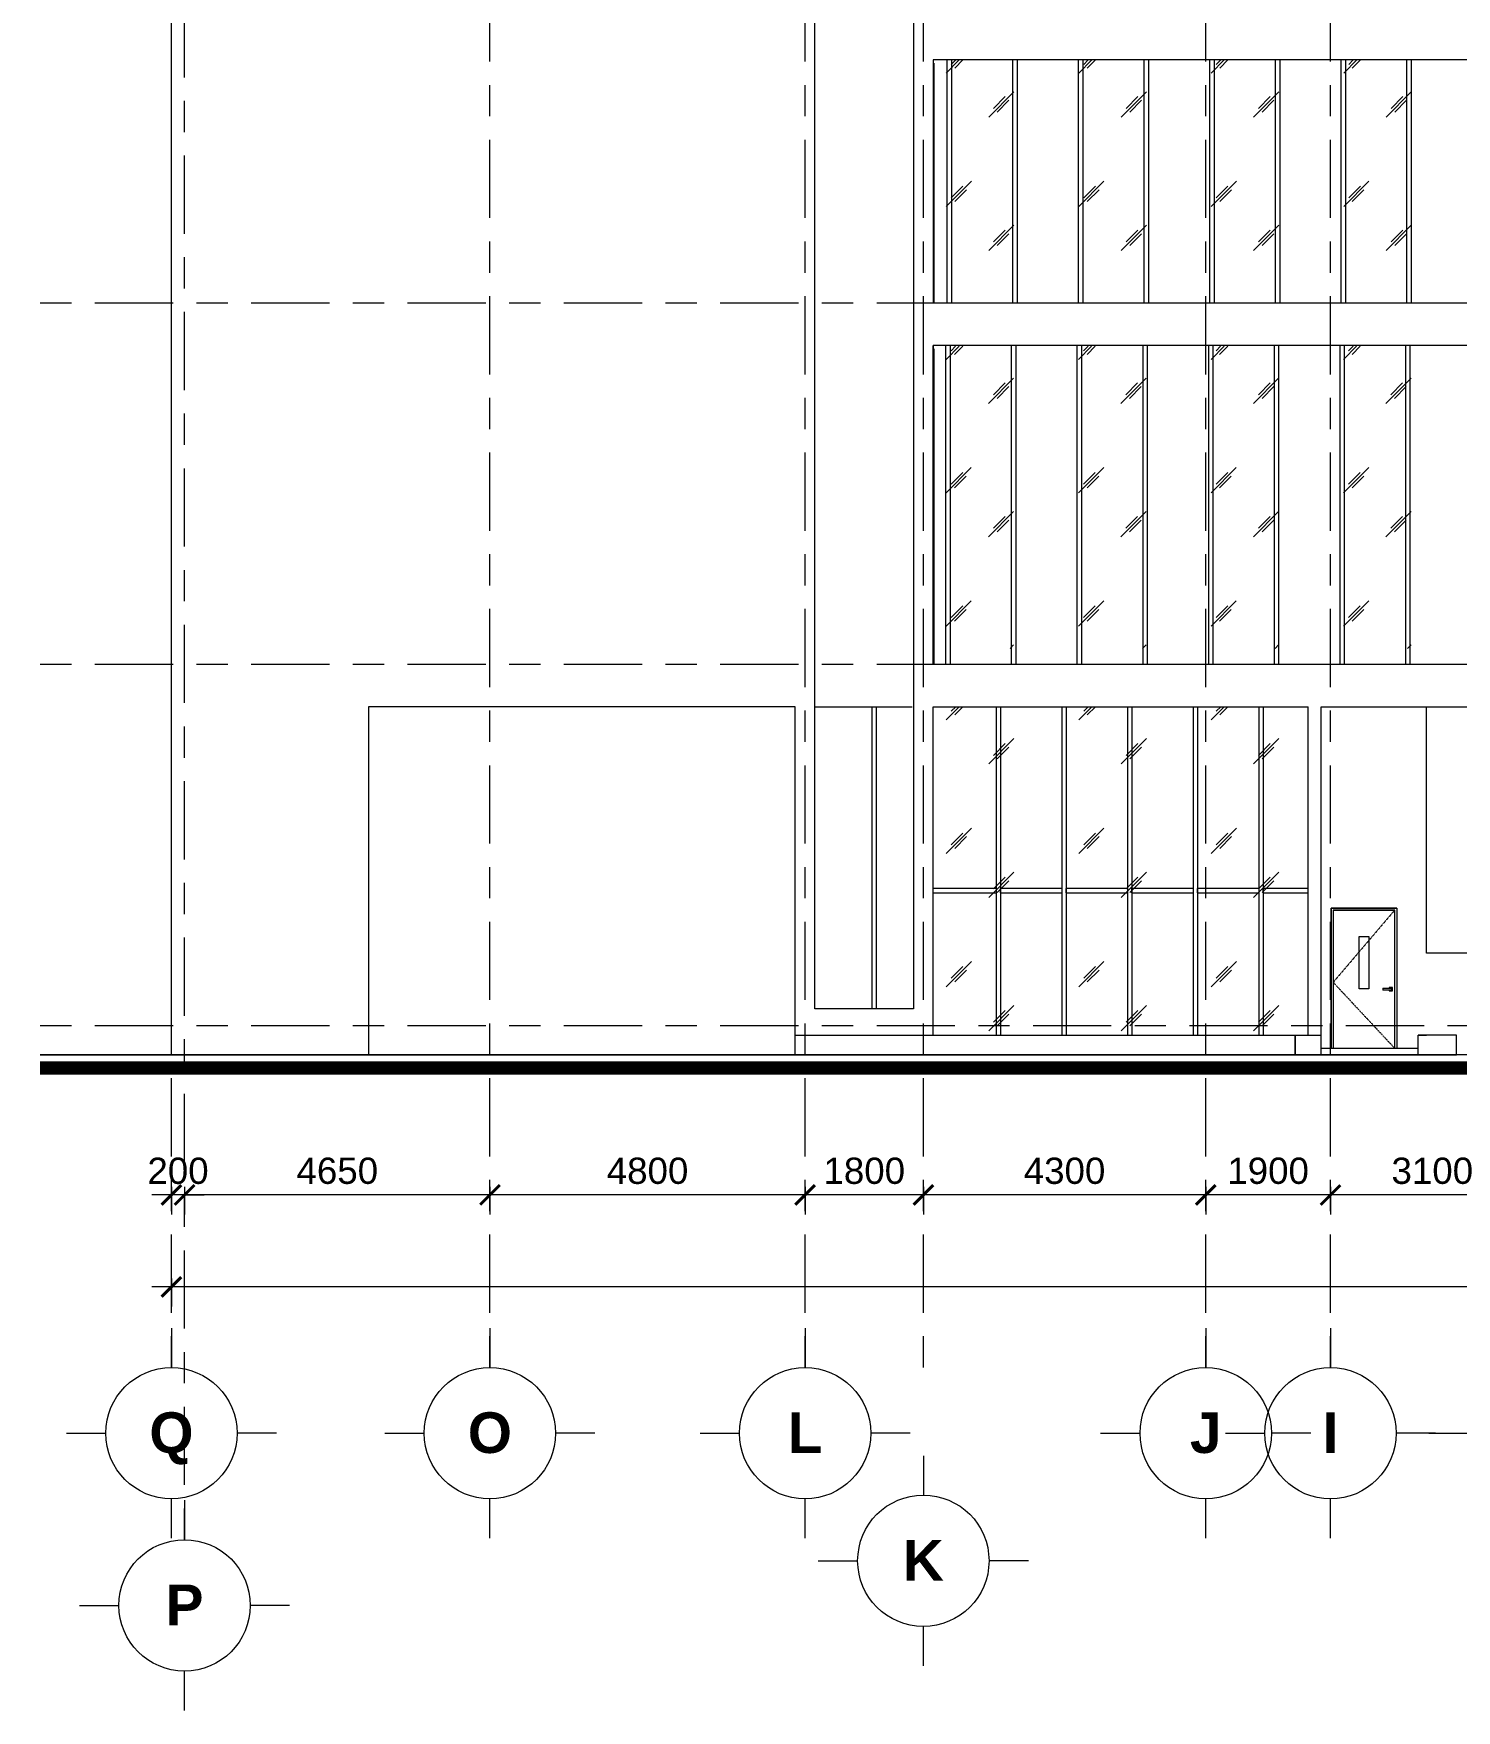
# Model space of a CAD drawing. Header units: millimetres. Extents: x -2100 to 124761, y -10432 to 93550.
# Drawn here: x 75761 to 97429, y -10432 to 15101 of the extents above; entities that cross this region are included whole.
import ezdxf

# ---------------------------------------------------------------- set-up
doc = ezdxf.new("R2010")
doc.units = ezdxf.units.MM
doc.linetypes.add('Centre', pattern=[31.75, 6.35, -4.7625, 15.875, -4.7625])
doc.linetypes.add('Dash 1_16_', pattern=[3.175, 1.5875, -1.5875])
for name, color, linetype, lineweight in [('A-DOOR', 31, 'Continuous', 5), ('A-GLAZ-CWMG', 55, 'Continuous', 5), ('CUA', 31, 'Continuous', 9), ('DIM', 1, 'Continuous', 5), ('KH', 6, 'Continuous', 5), ('KINH', 152, 'Continuous', 5), ('NET CAT', 3, 'Continuous', 5), ('NET CATConcrete', 3, 'Continuous', 5), ('NET-THAY', 2, 'Continuous', 9), ('TRUC', 225, 'Continuous', 5)]:
    doc.layers.add(name, color=color, linetype=linetype, lineweight=lineweight)
doc.styles.add('Arial_B', font='arialbd_0.ttf', dxfattribs={"height": 619.047619})
doc.styles.add('TA1', font='arial_0.ttf')
doc.dimstyles.new('D_200_KTx2', dxfattribs={"dimtxt": 400, "dimasz": 300, "dimexe": 300, "dimexo": 300, "dimgap": 160, "dimtad": 1, "dimdec": 0, "dimzin": 9, "dimtxsty": 'TA1', "dimblk": 'ARCHTICK', "dimcen": 1, "dimdle": 300, "dimclrd": 256, "dimclre": 256, "dimclrt": 7, "dimadec": 0, "dimazin": 0, "dimtfac": 1, "dimtdec": 0, "dimtix": 1, "dimtmove": 1, "dimatfit": 3, "dimldrblk": 'ARCHTICK', "dimfxl": 0, "dimtolj": 1, "dimtzin": 0, "dimlwd": -1, "dimlwe": -1, "dimarcsym": 0})

# ---------------------------------------------------------------- blocks, each defined once
blk = doc.blocks.new('CUA 1 CANH MO - 2 - Type 1000-1950934-MẶT ĐỨNG TRỤC Q-A')
at = {"layer": 'A-DOOR'}
for p, q in [((-23971, 1755), (-24909, 1755)), ((-24909, 1755), (-24909, -350)), ((-23971, -350), (-23971, 1755)), ((-24515, 1355), (-24365, 1355)), ((-24515, 555), (-24515, 1355)), ((-24365, 1355), (-24365, 555)), ((-24365, 555), (-24515, 555))]:
    blk.add_line(p, q, dxfattribs=at)
at = {"layer": 'CUA', "lineweight": 5}
for p, q in [((-24940, 1786), (-24940, -350)), ((-23940, 1786), (-24940, 1786)), ((-24910, 1756), (-24910, -350)), ((-24910, 1756), (-23970, 1756)), ((-23970, -350), (-23970, 1756)), ((-23940, 1786), (-23940, -350)), ((-24151, 565), (-24016, 565)), ((-24151, 565), (-24151, 535)), ((-24016, 535), (-24151, 535)), ((-24058, 578), (-24058, 565)), ((-24003, 578), (-24058, 578)), ((-24058, 535), (-24058, 523)), ((-24058, 523), (-24003, 523)), ((-24016, 535), (-24016, 565)), ((-24003, 523), (-24003, 578))]:
    blk.add_line(p, q, dxfattribs=at)
at = {"layer": 'CUA', "linetype": 'Dash 1_16_', "lineweight": 5}
for p, q in [((-23971, 1755), (-24909, 655)), ((-24909, 655), (-23971, -350))]:
    blk.add_line(p, q, dxfattribs=at)
blk = doc.blocks.new('System Panel - Glazed-1982715-MẶT ĐỨNG TRỤC Q-A')
at = {"layer": 'KINH'}
blk.add_line((-25290, -150), (-25290, -50), dxfattribs=at)
blk = doc.blocks.new('System Panel - Glazed-1982867-MẶT ĐỨNG TRỤC Q-A')
at = {"layer": 'KINH'}
blk.add_line((-30988, 10300), (-30988, 5500), dxfattribs=at)
blk = doc.blocks.new('System Panel - Glazed-1982957-MẶT ĐỨNG TRỤC Q-A')
at = {"layer": 'KINH'}
blk.add_line((-30990, 14650), (-30990, 11000), dxfattribs=at)
blk = doc.blocks.new('Rectangular Mullion - Rectangular Mullion-1982566-MẶT ĐỨNG TRỤC Q-A')
at = {"layer": 'A-GLAZ-CWMG'}
for p, q in [((-30042, 2083), (-31000, 2083)), ((-30042, 2083), (-30042, 2017)), ((-31000, 2017), (-30042, 2017))]:
    blk.add_line(p, q, dxfattribs=at)
blk = doc.blocks.new('Rectangular Mullion - Rectangular Mullion-1982534-MẶT ĐỨNG TRỤC Q-A')
at = {"layer": 'A-GLAZ-CWMG'}
for p, q in [((-29975, 2017), (-29975, 2083)), ((-29042, 2083), (-29975, 2083)), ((-29042, 2083), (-29042, 2017)), ((-29975, 2017), (-29042, 2017))]:
    blk.add_line(p, q, dxfattribs=at)
blk = doc.blocks.new('Rectangular Mullion - Rectangular Mullion-1982714-MẶT ĐỨNG TRỤC Q-A')
at = {"layer": 'A-GLAZ-CWMG'}
for p, q in [((-25975, 2017), (-25975, 2083)), ((-25290, 2083), (-25975, 2083)), ((-25975, 2017), (-25290, 2017))]:
    blk.add_line(p, q, dxfattribs=at)
blk = doc.blocks.new('Rectangular Mullion - Rectangular Mullion-1978183-MẶT ĐỨNG TRỤC Q-A')
at = {"layer": 'A-GLAZ-CWMG'}
for p, q in [((-30042, 2050), (-30042, -150)), ((-29975, 2050), (-29975, -150))]:
    blk.add_line(p, q, dxfattribs=at)
blk = doc.blocks.new('Rectangular Mullion - Rectangular Mullion-1978368-MẶT ĐỨNG TRỤC Q-A')
at = {"layer": 'A-GLAZ-CWMG'}
for p, q in [((-30042, 4850), (-30042, 2050)), ((-29975, 4850), (-29975, 2050))]:
    blk.add_line(p, q, dxfattribs=at)
blk = doc.blocks.new('Rectangular Mullion - Rectangular Mullion-1978554-MẶT ĐỨNG TRỤC Q-A')
at = {"layer": 'A-GLAZ-CWMG'}
for p, q in [((-22790, 14700), (-22790, 11000)), ((-22723, 14700), (-22723, 11000))]:
    blk.add_line(p, q, dxfattribs=at)
blk = doc.blocks.new('Rectangular Mullion - Rectangular Mullion-1981340-MẶT ĐỨNG TRỤC Q-A')
at = {"layer": 'A-GLAZ-CWMG'}
for p, q in [((-31934, 4850), (-31934, 250)), ((-31868, 4850), (-31868, 250))]:
    blk.add_line(p, q, dxfattribs=at)
blk = doc.blocks.new('Rectangular Mullion - Rectangular Mullion-1978429-MẶT ĐỨNG TRỤC Q-A')
at = {"layer": 'A-GLAZ-CWMG'}
for p, q in [((-22810, 10350), (-22810, 5500)), ((-22743, 10350), (-22743, 5500))]:
    blk.add_line(p, q, dxfattribs=at)
blk = doc.blocks.new('Grid - FamilyAL-KH TRUC-1020318-MẶT ĐỨNG TRỤC Q-A')
at = {"layer": 'KH'}
for p, q in [((0, -6320), (0, -6920)), ((-1600, -7920), (-1000, -7920)), ((1600, -7920), (1000, -7920)), ((0, -9520), (0, -8920))]:
    blk.add_line(p, q, dxfattribs=at)
blk.add_circle((0, -7920), 1000, dxfattribs=at)
blk = doc.blocks.new('_ARCHTICK')
at = {"color": 0, "linetype": 'ByBlock', "const_width": 0.15}
blk.add_lwpolyline([(-0.5, -0.5), (0.5, 0.5)], dxfattribs=at)
blk = doc.blocks.new('DIMBLOCK47-MẶT ĐỨNG TRỤC Q-A')
at = {"layer": 'Defpoints', "color": 0, "transparency": 16777216}
for p in [(95511, -2157), (98611, -2157), (95511, -2582)]:
    blk.add_point(p, dxfattribs=at)
at = {"layer": 'DIM', "transparency": 16777216}
for p, q in [((95511, -2457), (95511, -2882)), ((98611, -2457), (98611, -2882)), ((98911, -2582), (95211, -2582))]:
    blk.add_line(p, q, dxfattribs=at)
at = {"layer": 'DIM', "transparency": 16777216, "xscale": 300, "yscale": 300, "zscale": 300, "rotation": 180}
blk.add_blockref('_ARCHTICK', (95511, -2582), dxfattribs=at)
at = {"layer": 'DIM', "transparency": 16777216, "xscale": 300, "yscale": 300, "zscale": 300}
blk.add_blockref('_ARCHTICK', (98611, -2582), dxfattribs=at)
at = {"layer": 'DIM', "color": 7, "transparency": 16777216, "insert": (97061, -2217), "char_height": 400, "attachment_point": 5, "style": 'TA1'}
blk.add_mtext('\\A1;3100', dxfattribs=at)
blk = doc.blocks.new('DIMBLOCK48-MẶT ĐỨNG TRỤC Q-A')
at = {"layer": 'Defpoints', "color": 0, "transparency": 16777216}
for p in [(93611, -2157), (95511, -2157), (93611, -2582)]:
    blk.add_point(p, dxfattribs=at)
at = {"layer": 'DIM', "transparency": 16777216}
for p, q in [((93611, -2457), (93611, -2882)), ((95511, -2457), (95511, -2882)), ((95811, -2582), (93311, -2582))]:
    blk.add_line(p, q, dxfattribs=at)
at = {"layer": 'DIM', "transparency": 16777216, "xscale": 300, "yscale": 300, "zscale": 300, "rotation": 180}
blk.add_blockref('_ARCHTICK', (93611, -2582), dxfattribs=at)
at = {"layer": 'DIM', "transparency": 16777216, "xscale": 300, "yscale": 300, "zscale": 300}
blk.add_blockref('_ARCHTICK', (95511, -2582), dxfattribs=at)
at = {"layer": 'DIM', "color": 7, "transparency": 16777216, "insert": (94561, -2217), "char_height": 400, "attachment_point": 5, "style": 'TA1'}
blk.add_mtext('\\A1;1900', dxfattribs=at)
blk = doc.blocks.new('DIMBLOCK49-MẶT ĐỨNG TRỤC Q-A')
at = {"layer": 'Defpoints', "color": 0, "transparency": 16777216}
for p in [(89311, -2157), (93611, -2157), (89311, -2582)]:
    blk.add_point(p, dxfattribs=at)
at = {"layer": 'DIM', "transparency": 16777216}
for p, q in [((89311, -2457), (89311, -2882)), ((93611, -2457), (93611, -2882)), ((93911, -2582), (89011, -2582))]:
    blk.add_line(p, q, dxfattribs=at)
at = {"layer": 'DIM', "transparency": 16777216, "xscale": 300, "yscale": 300, "zscale": 300, "rotation": 180}
blk.add_blockref('_ARCHTICK', (89311, -2582), dxfattribs=at)
at = {"layer": 'DIM', "transparency": 16777216, "xscale": 300, "yscale": 300, "zscale": 300}
blk.add_blockref('_ARCHTICK', (93611, -2582), dxfattribs=at)
at = {"layer": 'DIM', "color": 7, "transparency": 16777216, "insert": (91461, -2217), "char_height": 400, "attachment_point": 5, "style": 'TA1'}
blk.add_mtext('\\A1;4300', dxfattribs=at)
blk = doc.blocks.new('DIMBLOCK50-MẶT ĐỨNG TRỤC Q-A')
at = {"layer": 'Defpoints', "color": 0, "transparency": 16777216}
for p in [(87511, -2157), (89311, -2157), (87511, -2582)]:
    blk.add_point(p, dxfattribs=at)
at = {"layer": 'DIM', "transparency": 16777216}
for p, q in [((87511, -2457), (87511, -2882)), ((89311, -2457), (89311, -2882)), ((89611, -2582), (87211, -2582))]:
    blk.add_line(p, q, dxfattribs=at)
at = {"layer": 'DIM', "transparency": 16777216, "xscale": 300, "yscale": 300, "zscale": 300, "rotation": 180}
blk.add_blockref('_ARCHTICK', (87511, -2582), dxfattribs=at)
at = {"layer": 'DIM', "transparency": 16777216, "xscale": 300, "yscale": 300, "zscale": 300}
blk.add_blockref('_ARCHTICK', (89311, -2582), dxfattribs=at)
at = {"layer": 'DIM', "color": 7, "transparency": 16777216, "insert": (88411, -2217), "char_height": 400, "attachment_point": 5, "style": 'TA1'}
blk.add_mtext('\\A1;1800', dxfattribs=at)
blk = doc.blocks.new('DIMBLOCK51-MẶT ĐỨNG TRỤC Q-A')
at = {"layer": 'Defpoints', "color": 0, "transparency": 16777216}
for p in [(82711, -2157), (87511, -2157), (82711, -2582)]:
    blk.add_point(p, dxfattribs=at)
at = {"layer": 'DIM', "transparency": 16777216}
for p, q in [((82711, -2457), (82711, -2882)), ((87511, -2457), (87511, -2882)), ((87811, -2582), (82411, -2582))]:
    blk.add_line(p, q, dxfattribs=at)
at = {"layer": 'DIM', "transparency": 16777216, "xscale": 300, "yscale": 300, "zscale": 300, "rotation": 180}
blk.add_blockref('_ARCHTICK', (82711, -2582), dxfattribs=at)
at = {"layer": 'DIM', "transparency": 16777216, "xscale": 300, "yscale": 300, "zscale": 300}
blk.add_blockref('_ARCHTICK', (87511, -2582), dxfattribs=at)
at = {"layer": 'DIM', "color": 7, "transparency": 16777216, "insert": (85111, -2217), "char_height": 400, "attachment_point": 5, "style": 'TA1'}
blk.add_mtext('\\A1;4800', dxfattribs=at)
blk = doc.blocks.new('DIMBLOCK52-MẶT ĐỨNG TRỤC Q-A')
at = {"layer": 'Defpoints', "color": 0, "transparency": 16777216}
for p in [(78061, -2157), (82711, -2157), (78061, -2582)]:
    blk.add_point(p, dxfattribs=at)
at = {"layer": 'DIM', "transparency": 16777216}
for p, q in [((78061, -2457), (78061, -2882)), ((82711, -2457), (82711, -2882)), ((83011, -2582), (77761, -2582))]:
    blk.add_line(p, q, dxfattribs=at)
at = {"layer": 'DIM', "transparency": 16777216, "xscale": 300, "yscale": 300, "zscale": 300, "rotation": 180}
blk.add_blockref('_ARCHTICK', (78061, -2582), dxfattribs=at)
at = {"layer": 'DIM', "transparency": 16777216, "xscale": 300, "yscale": 300, "zscale": 300}
blk.add_blockref('_ARCHTICK', (82711, -2582), dxfattribs=at)
at = {"layer": 'DIM', "color": 7, "transparency": 16777216, "insert": (80386, -2217), "char_height": 400, "attachment_point": 5, "style": 'TA1'}
blk.add_mtext('\\A1;4650', dxfattribs=at)
blk = doc.blocks.new('DIMBLOCK53-MẶT ĐỨNG TRỤC Q-A')
at = {"layer": 'Defpoints', "color": 0, "transparency": 16777216}
for p in [(77861, -2157), (78061, -2157), (77861, -2582)]:
    blk.add_point(p, dxfattribs=at)
at = {"layer": 'DIM', "transparency": 16777216}
for p, q in [((77861, -2457), (77861, -2882)), ((78061, -2457), (78061, -2882)), ((77861, -2582), (77561, -2582)), ((78061, -2582), (77861, -2582)), ((78061, -2582), (78361, -2582))]:
    blk.add_line(p, q, dxfattribs=at)
at = {"layer": 'DIM', "transparency": 16777216, "xscale": 300, "yscale": 300, "zscale": 300}
blk.add_blockref('_ARCHTICK', (77861, -2582), dxfattribs=at)
at = {"layer": 'DIM', "transparency": 16777216, "xscale": 300, "yscale": 300, "zscale": 300, "rotation": 180}
blk.add_blockref('_ARCHTICK', (78061, -2582), dxfattribs=at)
at = {"layer": 'DIM', "color": 7, "transparency": 16777216, "insert": (77961, -2217), "char_height": 400, "attachment_point": 5, "style": 'TA1'}
blk.add_mtext('\\A1;200', dxfattribs=at)
blk = doc.blocks.new('DIMBLOCK54-MẶT ĐỨNG TRỤC Q-A')
at = {"layer": 'Defpoints', "color": 0, "transparency": 16777216}
for p in [(77861, -3557), (120461, -3557), (77861, -3982)]:
    blk.add_point(p, dxfattribs=at)
at = {"layer": 'DIM', "transparency": 16777216}
for p, q in [((120761, -3982), (77561, -3982)), ((77861, -3857), (77861, -4282)), ((120461, -3857), (120461, -4282))]:
    blk.add_line(p, q, dxfattribs=at)
at = {"layer": 'DIM', "transparency": 16777216, "xscale": 300, "yscale": 300, "zscale": 300, "rotation": 180}
blk.add_blockref('_ARCHTICK', (77861, -3982), dxfattribs=at)
at = {"layer": 'DIM', "transparency": 16777216, "xscale": 300, "yscale": 300, "zscale": 300}
blk.add_blockref('_ARCHTICK', (120461, -3982), dxfattribs=at)
at = {"layer": 'DIM', "color": 7, "transparency": 16777216, "insert": (99161, -3617), "char_height": 400, "attachment_point": 5, "style": 'TA1'}
blk.add_mtext('\\A1;42600', dxfattribs=at)

msp = doc.modelspace()

# ---------------------------------------------------------------- hatches: boundary and pattern name
at = {"layer": 'KINH'}
h = msp.add_hatch(dxfattribs=at)
h.set_pattern_fill('FP_11', color=256, angle=180, style=0, pattern_type=2)
h.set_pattern_definition([(225.204, (104680.6, 24298.4), (-0.002, -2032), [252.7, -2610.8]), (225.204, (104735.4, 24243.3), (-0.002, -2032), [252.7, -2610.8]), (225.204, (104810.7, 24374.3), (-0.002, -2032), [544.27, -2319.24]), (225.204, (106052.6, 22937), (-0.002, -2032), [252.7, -2610.8]), (225.204, (106107.4, 22881.8), (-0.002, -2032), [252.7, -2610.8]), (225.204, (106182.7, 23012.9), (-0.002, -2032), [544.27, -2319.24])])
h.paths.add_polyline_path([(89460.6, 14700), (89460.6, 11000), (120460.6, 11000), (120460.6, 14700)])
h = msp.add_hatch(dxfattribs=at)
h.set_pattern_fill('FP_11', color=256, angle=180, style=0, pattern_type=2)
h.set_pattern_definition([(225.204, (104677.7, 19938.9), (-0.002, -2032), [252.7, -2610.8]), (225.204, (104732.5, 19883.7), (-0.002, -2032), [252.7, -2610.8]), (225.204, (104807.8, 20014.7), (-0.002, -2032), [544.27, -2319.24]), (225.204, (106049.7, 18577.4), (-0.002, -2032), [252.7, -2610.8]), (225.204, (106104.4, 18522.3), (-0.002, -2032), [252.7, -2610.8]), (225.204, (106179.8, 18653.3), (-0.002, -2032), [544.27, -2319.24])])
h.paths.add_polyline_path([(89457.6, 10340.4), (89457.6, 5738.1), (98760.6, 5738.1), (98770.6, 6480), (109210.6, 6480), (109210.6, 5738.1), (120457.6, 5738.1), (120457.6, 10340.4)])
h = msp.add_hatch(dxfattribs=at)
h.set_pattern_fill('FP_11', color=256, angle=180, style=0, pattern_type=2)
h.set_pattern_definition([(225.204, (104680.6, 14448.4), (-0.002, -2032), [252.7, -2610.8]), (225.204, (104735.4, 14393.3), (-0.002, -2032), [252.7, -2610.8]), (225.204, (104810.7, 14524.3), (-0.002, -2032), [544.27, -2319.24]), (225.204, (106052.6, 13087), (-0.002, -2032), [252.7, -2610.8]), (225.204, (106107.4, 13031.8), (-0.002, -2032), [252.7, -2610.8]), (225.204, (106182.7, 13162.9), (-0.002, -2032), [544.27, -2319.24])])
h.paths.add_polyline_path([(95170.6, -150), (95170.6, 4850), (89460.6, 4850), (89460.6, -150)])

# ---------------------------------------------------------------- linework, layer by layer
at = {"layer": 'NET CAT'}
msp.add_lwpolyline([(122460.6, -450), (75860.6, -450)], dxfattribs=at)
at = {"layer": 'NET CAT', "const_width": 200}
msp.add_lwpolyline([(122460.6, -650), (75860.6, -650)], dxfattribs=at)
at = {"layer": 'NET CATConcrete'}
msp.add_line((89460.6, 10350), (89460.6, 10300), dxfattribs=at)
at = {"layer": 'NET-THAY'}
for p, q in [((98760.6, 14700), (89460.6, 14700)), ((89460.6, 11000), (98760.6, 11000)), ((98760.6, 10350), (89460.6, 10350)), ((89460.6, 5500), (98760.6, 5500)), ((80860.6, 4850), (80860.6, -450)), ((89460.6, 4850), (95170.6, 4850)), ((95170.6, -150), (95170.6, 4850)), ((95370.6, 4850), (98760.6, 4850)), ((95370.6, -450), (95370.6, 4850)), ((96970.6, 1100), (96970.6, 4850)), ((95520.6, -350), (95520.6, 1786)), ((95520.6, 1786), (96520.6, 1786)), ((96520.6, 1786), (96520.6, -350)), ((98460.6, 1100), (96970.6, 1100)), ((87360.6, -150), (94974.2, -150)), ((94974.2, -150), (94974.2, -450)), ((94974.2, -450), (94974.2, -150)), ((96845.6, -150), (96970.6, -150)), ((96845.6, -450), (96845.6, -150)), ((97429.1, -150), (96845.6, -150)), ((97429.1, -450), (97429.1, -150)), ((75860.6, -450), (97429.1, -450)), ((95370.6, -350), (96845.6, -350))]:
    msp.add_line(p, q, dxfattribs=at)
for points in [[(77860.6, -450), (77860.6, 91900)], [(87660.6, 4850), (87660.6, 87000)], [(89160.6, 81413.7), (89160.6, 250), (87660.6, 250), (87660.6, 4850), (89141.8, 4850)], [(89460.6, 14700), (89460.6, 11000)], [(89460.6, 5500), (89460.6, 10350)], [(87360.6, -450), (87360.6, 4850), (80860.6, 4850)], [(89460.6, -150), (89460.6, 4850)]]:
    msp.add_lwpolyline(points, dxfattribs=at)
msp.add_ellipse((95280.4, -150), major_axis=(3500, 0), ratio=0.000001, start_param=4.624777, end_param=4.7381463, dxfattribs=at)
at = {"layer": 'TRUC', "linetype": 'Centre', "ltscale": 75}
for p, q in [((77860.6, -5209.7), (77860.6, 93540.4)), ((78060.6, -7831.6), (78060.6, 93540.4)), ((82710.6, -5209.7), (82710.6, 93540.4)), ((87510.6, -5209.7), (87510.6, 93540.4)), ((89310.6, -5209.7), (89310.6, 93540.4)), ((93610.6, -5209.7), (93610.6, 93540.4)), ((95510.6, -5209.7), (95510.6, 93540.4)), ((75860.6, 11000), (122460.6, 11000)), ((75860.6, 5500), (122460.6, 5500)), ((75860.6, 0), (122460.6, 0))]:
    msp.add_line(p, q, dxfattribs=at)

# ---------------------------------------------------------------- block references
at = {"layer": 'A-GLAZ-CWMG'}
for name, p in [('Rectangular Mullion - Rectangular Mullion-1978554-MẶT ĐỨNG TRỤC Q-A', (112460.5, 0)), ('Rectangular Mullion - Rectangular Mullion-1978554-MẶT ĐỨNG TRỤC Q-A', (113460.5, 0)), ('Rectangular Mullion - Rectangular Mullion-1978554-MẶT ĐỨNG TRỤC Q-A', (114460.5, 0)), ('Rectangular Mullion - Rectangular Mullion-1978554-MẶT ĐỨNG TRỤC Q-A', (115460.5, 0)), ('Rectangular Mullion - Rectangular Mullion-1978554-MẶT ĐỨNG TRỤC Q-A', (116460.5, 0)), ('Rectangular Mullion - Rectangular Mullion-1978554-MẶT ĐỨNG TRỤC Q-A', (117460.5, 0)), ('Rectangular Mullion - Rectangular Mullion-1978554-MẶT ĐỨNG TRỤC Q-A', (118460.5, 0)), ('Rectangular Mullion - Rectangular Mullion-1978554-MẶT ĐỨNG TRỤC Q-A', (119460.5, 0)), ('Rectangular Mullion - Rectangular Mullion-1978429-MẶT ĐỨNG TRỤC Q-A', (112460.5, 0)), ('Rectangular Mullion - Rectangular Mullion-1978429-MẶT ĐỨNG TRỤC Q-A', (113460.5, 0)), ('Rectangular Mullion - Rectangular Mullion-1978429-MẶT ĐỨNG TRỤC Q-A', (114460.5, 0)), ('Rectangular Mullion - Rectangular Mullion-1978429-MẶT ĐỨNG TRỤC Q-A', (115460.5, 0)), ('Rectangular Mullion - Rectangular Mullion-1978429-MẶT ĐỨNG TRỤC Q-A', (116460.5, 0)), ('Rectangular Mullion - Rectangular Mullion-1978429-MẶT ĐỨNG TRỤC Q-A', (117460.5, 0)), ('Rectangular Mullion - Rectangular Mullion-1978429-MẶT ĐỨNG TRỤC Q-A', (118460.5, 0)), ('Rectangular Mullion - Rectangular Mullion-1978429-MẶT ĐỨNG TRỤC Q-A', (119460.5, 0)), ('Rectangular Mullion - Rectangular Mullion-1981340-MẶT ĐỨNG TRỤC Q-A', (120460.5, 0)), ('Rectangular Mullion - Rectangular Mullion-1978368-MẶT ĐỨNG TRỤC Q-A', (120460.5, 0)), ('Rectangular Mullion - Rectangular Mullion-1978368-MẶT ĐỨNG TRỤC Q-A', (121460.5, 0)), ('Rectangular Mullion - Rectangular Mullion-1978368-MẶT ĐỨNG TRỤC Q-A', (122460.5, 0)), ('Rectangular Mullion - Rectangular Mullion-1978368-MẶT ĐỨNG TRỤC Q-A', (123460.5, 0)), ('Rectangular Mullion - Rectangular Mullion-1978368-MẶT ĐỨNG TRỤC Q-A', (124460.5, 0)), ('Rectangular Mullion - Rectangular Mullion-1982566-MẶT ĐỨNG TRỤC Q-A', (120460.5, 0)), ('Rectangular Mullion - Rectangular Mullion-1978183-MẶT ĐỨNG TRỤC Q-A', (120460.5, 0)), ('Rectangular Mullion - Rectangular Mullion-1982534-MẶT ĐỨNG TRỤC Q-A', (120460.5, 0)), ('Rectangular Mullion - Rectangular Mullion-1978183-MẶT ĐỨNG TRỤC Q-A', (121460.5, 0)), ('Rectangular Mullion - Rectangular Mullion-1982534-MẶT ĐỨNG TRỤC Q-A', (121460.5, 0)), ('Rectangular Mullion - Rectangular Mullion-1978183-MẶT ĐỨNG TRỤC Q-A', (122460.5, 0)), ('Rectangular Mullion - Rectangular Mullion-1982534-MẶT ĐỨNG TRỤC Q-A', (122460.5, 0)), ('Rectangular Mullion - Rectangular Mullion-1978183-MẶT ĐỨNG TRỤC Q-A', (123460.5, 0)), ('Rectangular Mullion - Rectangular Mullion-1982534-MẶT ĐỨNG TRỤC Q-A', (123460.5, 0)), ('Rectangular Mullion - Rectangular Mullion-1978183-MẶT ĐỨNG TRỤC Q-A', (124460.5, 0)), ('Rectangular Mullion - Rectangular Mullion-1982714-MẶT ĐỨNG TRỤC Q-A', (120460.5, 0))]:
    msp.add_blockref(name, p, dxfattribs=at)
at = {"layer": 'CUA'}
msp.add_blockref('CUA 1 CANH MO - 2 - Type 1000-1950934-MẶT ĐỨNG TRỤC Q-A', (120460.5, 0), dxfattribs=at)
at = {"layer": 'KH'}
for p in [(77860.5, 1710), (82710.5, 1710), (87510.5, 1710), (93610.5, 1710), (95510.5, 1710), (98610.5, 1710), (89310.5, -232.4), (78060.5, -911.9)]:
    msp.add_blockref('Grid - FamilyAL-KH TRUC-1020318-MẶT ĐỨNG TRỤC Q-A', p, dxfattribs=at)
at = {"layer": 'KINH'}
for name in ['System Panel - Glazed-1982957-MẶT ĐỨNG TRỤC Q-A', 'System Panel - Glazed-1982867-MẶT ĐỨNG TRỤC Q-A', 'System Panel - Glazed-1982715-MẶT ĐỨNG TRỤC Q-A']:
    msp.add_blockref(name, (120460.5, 0), dxfattribs=at)

# ---------------------------------------------------------------- texts
at = {"layer": 'KH', "char_height": 619.048, "attachment_point": 2, "line_spacing_factor": 0.941778, "style": 'Arial_B'}
for s, insert, width in [('\\fArial|b1|i0|c0|p34|;Q', (77860.3, -5892.2), 785.949), ('\\fArial|b1|i0|c0|p34|;O', (82710.3, -5892.2), 785.949), ('\\fArial|b1|i0|c0|p34|;L', (87510.3, -5892.2), 617.007), ('\\fArial|b1|i0|c0|p34|;J', (93610.3, -5892.2), 558.244), ('\\fArial|b1|i0|c0|p34|;I', (95510.3, -5892.2), 279.122), ('\\fArial|b1|i0|c0|p34|;K', (89310.3, -7834.5), 727.186), ('\\fArial|b1|i0|c0|p34|;P', (78060.3, -8514.1), 668.424)]:
    msp.add_mtext(s, dxfattribs=dict(at, insert=insert, width=width))

# ---------------------------------------------------------------- dimensions: what is measured, and where the dimension line sits
at = {"layer": 'DIM'}
for base, p1, p2, picture, middle in [((77860.6, -2581.6), (78060.6, -2157.3), (77860.6, -2157.3), 'DIMBLOCK53-MẶT ĐỨNG TRỤC Q-A', (77960.6, -2217.3)), ((78060.6, -2581.6), (82710.6, -2157.3), (78060.6, -2157.3), 'DIMBLOCK52-MẶT ĐỨNG TRỤC Q-A', (80385.6, -2217.3)), ((82710.6, -2581.6), (87510.6, -2157.3), (82710.6, -2157.3), 'DIMBLOCK51-MẶT ĐỨNG TRỤC Q-A', (85110.6, -2217.3)), ((87510.6, -2581.6), (89310.6, -2157.3), (87510.6, -2157.3), 'DIMBLOCK50-MẶT ĐỨNG TRỤC Q-A', (88410.6, -2217.3)), ((89310.6, -2581.6), (93610.6, -2157.3), (89310.6, -2157.3), 'DIMBLOCK49-MẶT ĐỨNG TRỤC Q-A', (91460.6, -2217.2)), ((93610.6, -2581.6), (95510.6, -2157.3), (93610.6, -2157.3), 'DIMBLOCK48-MẶT ĐỨNG TRỤC Q-A', (94560.6, -2217.3)), ((95510.6, -2581.6), (98610.6, -2157.3), (95510.6, -2157.3), 'DIMBLOCK47-MẶT ĐỨNG TRỤC Q-A', (97060.6, -2217.2)), ((77860.6, -3981.6), (120460.6, -3557.3), (77860.6, -3557.3), 'DIMBLOCK54-MẶT ĐỨNG TRỤC Q-A', (99160.6, -3617.3))]:
    dim = msp.add_linear_dim(base=base, p1=p1, p2=p2, dimstyle='D_200_KTx2', dxfattribs=at)
    dim.commit()
    dim.dimension.update_dxf_attribs({"geometry": picture, "text_midpoint": middle})

doc.saveas('drawing.dxf')
